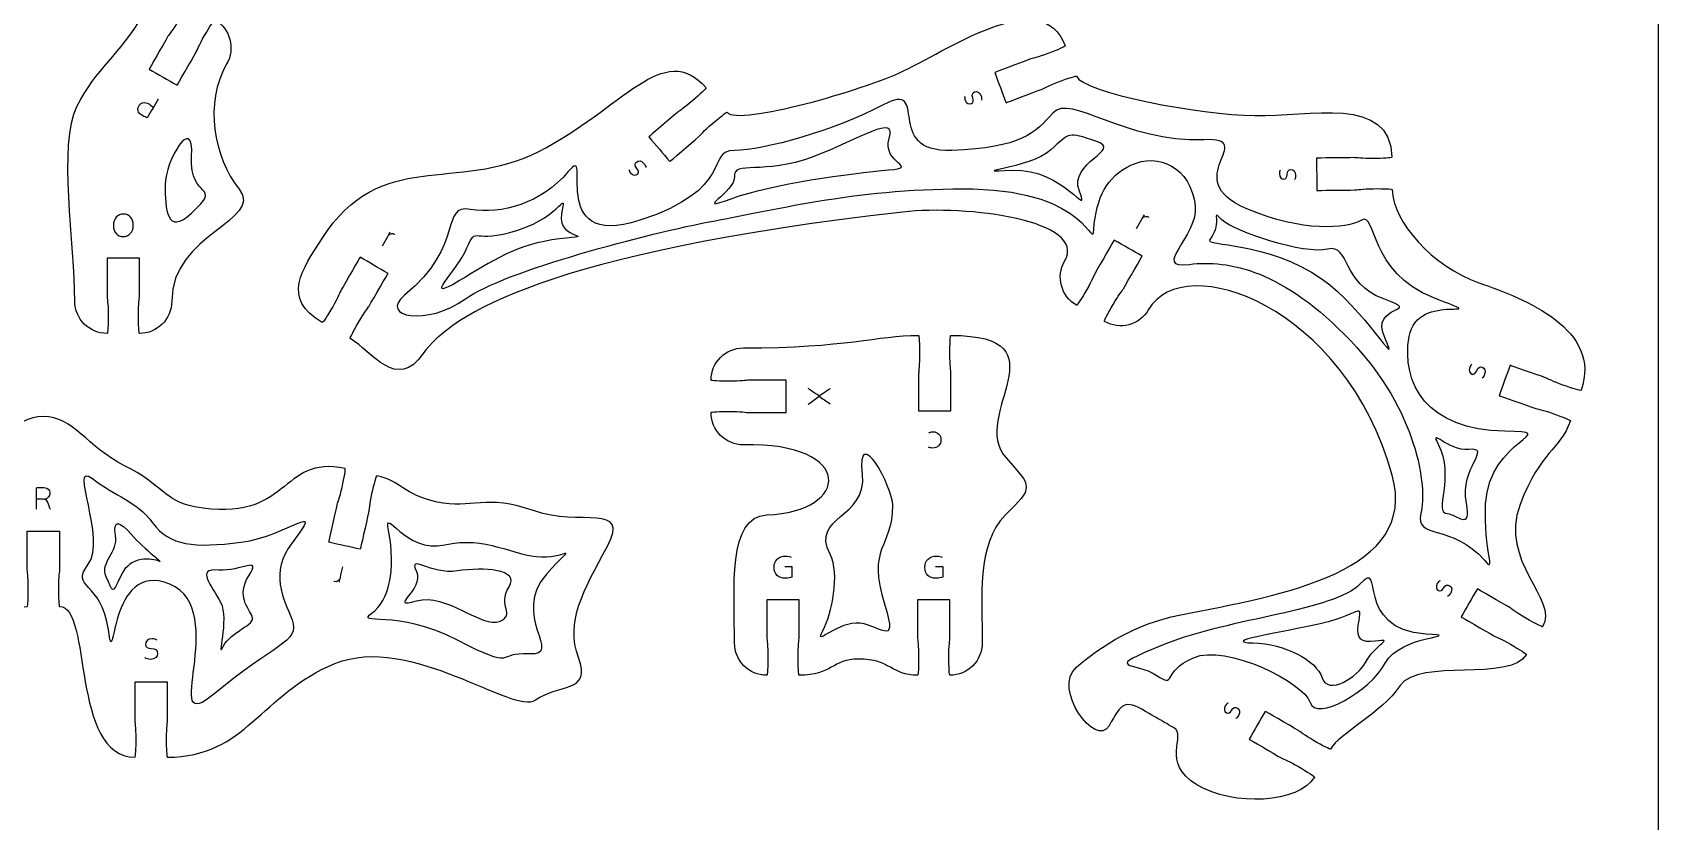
# Model space of a CAD drawing. Extents: x 0 to 300, y 0 to 300.
# Drawn here: x 149 to 300, y 115.2 to 188.4 of the extents above; entities that cross this region are included whole.
import ezdxf

# ---------------------------------------------------------------- set-up
doc = ezdxf.new("R2010")
doc.units = 0
doc.header["$MEASUREMENT"] = 0
doc.layers.add('DEFAULT', color=7, linetype='CONTINUOUS')

msp = doc.modelspace()

# ---------------------------------------------------------------- linework, layer by layer
at = {"layer": 'DEFAULT', "color": 1}
for points, knots in [([(295, 0.1), (198.33, 0.1), (101.67, 0.1), (5, 0.1), (2.25, 0.1), (0, 2.35), (0, 5.1), (0, 101.77), (0, 198.43), (0, 295.1), (0, 297.85), (2.25, 300.1), (5, 300.1), (101.67, 300.1), (198.33, 300.1), (295, 300.1), (297.75, 300.1), (300, 297.85), (300, 295.1), (300, 198.43), (300, 101.77), (300, 5.1), (300, 2.35), (297.75, 0.1), (295, 0.1)], [0, 0, 0, 0, 822.047, 822.047, 822.047, 823.047, 823.047, 823.047, 1645.094, 1645.094, 1645.094, 1646.094, 1646.094, 1646.094, 2468.141, 2468.141, 2468.141, 2469.141, 2469.141, 2469.141, 3291.188, 3291.188, 3291.188, 3292.188, 3292.188, 3292.188, 3292.188]), ([(152.92, 163.47), (152.92, 161.81), (154.26, 160.47), (155.92, 160.47), (155.98, 160.47), (156.02, 161.25), (156.02, 162.22), (156.02, 163.19), (155.92, 163.8), (155.92, 163.97), (155.92, 165.14), (155.92, 166.3), (155.92, 167.47), (156.92, 167.47), (157.92, 167.47), (158.92, 167.47), (158.92, 166.3), (158.92, 165.14), (158.92, 163.97), (158.92, 163.8), (158.82, 163.19), (158.82, 162.22), (158.82, 161.25), (158.87, 160.47), (158.92, 160.47), (160.58, 160.47), (161.92, 161.81), (161.92, 163.47), (161.92, 169.79), (170.52, 170.89), (168.17, 173.88), (165.81, 176.87), (164.93, 181.87), (167.02, 185.5), (167.85, 186.93), (167.36, 188.77), (165.92, 189.6), (165.87, 189.62), (165.44, 188.97), (164.96, 188.13), (164.48, 187.29), (164.26, 186.72), (164.17, 186.57), (163.74, 185.81), (162.42, 183.53), (162.42, 183.53), (161.56, 184.03), (160.69, 184.53), (159.82, 185.03), (159.82, 185.03), (161.14, 187.31), (161.57, 188.07), (161.66, 188.22), (162.05, 188.69), (162.54, 189.53), (163.02, 190.37), (163.37, 191.07), (163.32, 191.1), (161.89, 191.92), (160.06, 191.43), (159.23, 190), (157.14, 186.38), (154.86, 185.02), (153.11, 181.56), (151.37, 178.11), (152.92, 168.63), (152.92, 163.47)], [1, 1, 1, 1, 2, 2, 2, 3, 3, 3, 4, 4, 4, 13.92, 13.92, 13.92, 22.43, 22.43, 22.43, 32.35, 32.35, 32.35, 33.35, 33.35, 33.35, 34.35, 34.35, 34.35, 35.35, 35.35, 35.35, 36.35, 36.35, 36.35, 37.35, 37.35, 37.35, 38.35, 38.35, 38.35, 39.35, 39.35, 39.35, 40.35, 40.35, 40.35, 41.35, 41.35, 41.35, 49.862608, 49.862608, 49.862608, 50.862608, 50.862608, 50.862608, 51.862608, 51.862608, 51.862608, 52.862608, 52.862608, 52.862608, 53.862608, 53.862608, 53.862608, 54.862608, 54.862608, 54.862608, 55.862608, 55.862608, 55.862608, 55.862608]), ([(175.9, 161.49), (175.95, 161.46), (176.38, 162.12), (176.87, 162.96), (177.35, 163.79), (177.57, 164.37), (177.66, 164.52), (178.09, 165.28), (179.41, 167.55), (179.41, 167.55), (180.27, 167.05), (181.14, 166.55), (182.01, 166.05), (182.01, 166.05), (180.69, 163.78), (180.25, 163.02), (180.16, 162.87), (179.78, 162.39), (179.29, 161.55), (178.81, 160.71), (178.45, 160.02), (178.5, 159.99), (180.57, 158.79), (182.79, 155.06), (185.28, 158.61), (187.77, 162.15), (196.8, 168.01), (229.83, 171.75), (235.73, 172.42), (247.05, 171), (244.85, 167.19), (244.02, 165.76), (244.51, 163.92), (245.95, 163.09), (246, 163.06), (246.43, 163.72), (246.91, 164.56), (247.4, 165.39), (247.61, 165.97), (247.7, 166.12), (248.14, 166.88), (249.45, 169.15), (249.45, 169.15), (250.32, 168.65), (251.18, 168.15), (252.05, 167.65), (252.05, 167.65), (250.73, 165.38), (250.3, 164.62), (250.21, 164.47), (249.82, 163.99), (249.34, 163.16), (248.85, 162.32), (248.5, 161.62), (248.55, 161.59), (249.98, 160.76), (251.81, 161.25), (252.65, 162.69), (255.92, 168.35), (270.94, 163.03), (275.27, 147.3), (277.72, 138.39), (265.42, 136.25), (255.49, 134.31), (251.4, 133.51), (248.25, 131.46), (245.95, 129.47), (243.64, 127.48), (247.78, 121.91), (248.97, 124.03), (250.15, 126.14), (250.38, 126.52), (252.37, 125.37), (254.2, 124.32), (253.48, 124.73), (254.97, 123.87), (256.25, 123.13), (253.7, 120.62), (257.12, 118.57), (260.54, 116.51), (266.61, 116.83), (268.04, 119.28), (268.07, 119.33), (267.41, 119.76), (266.57, 120.25), (265.74, 120.73), (265.16, 120.95), (265.01, 121.03), (264.25, 121.47), (261.98, 122.79), (261.98, 122.79), (262.48, 123.65), (262.98, 124.52), (263.48, 125.38), (263.48, 125.38), (265.75, 124.07), (266.51, 123.63), (266.66, 123.55), (267.14, 123.15), (267.97, 122.67), (268.81, 122.18), (269.51, 121.83), (269.54, 121.88), (270.36, 123.33), (274.23, 125.18), (276.01, 127.77), (277.79, 130.36), (286.23, 128.05), (287.73, 130.65), (287.76, 130.69), (287.11, 131.12), (286.27, 131.61), (285.43, 132.09), (284.85, 132.31), (284.7, 132.4), (283.95, 132.84), (281.67, 134.15), (281.67, 134.15), (282.17, 135.02), (282.67, 135.88), (283.18, 136.75), (283.18, 136.75), (285.45, 135.43), (286.21, 135), (286.36, 134.91), (286.83, 134.52), (287.67, 134.03), (288.51, 133.55), (289.21, 133.2), (289.24, 133.24), (290.74, 135.84), (285.14, 139.26), (287.15, 144.59), (289.06, 149.66), (290.83, 149.54), (291.82, 152.37), (291.84, 152.42), (291.12, 152.72), (290.2, 153.04), (289.29, 153.36), (288.68, 153.47), (288.52, 153.53), (287.69, 153.82), (285.21, 154.69), (285.21, 154.69), (285.55, 155.63), (285.88, 156.57), (286.21, 157.52), (286.21, 157.52), (288.69, 156.65), (289.51, 156.36), (289.68, 156.3), (290.22, 156.01), (291.13, 155.68), (292.04, 155.36), (292.8, 155.14), (292.81, 155.2), (294.8, 160.86), (287.62, 163.68), (283.33, 165.18), (279.04, 166.68), (275.3, 170.84), (275.27, 173.84), (275.27, 173.89), (274.49, 173.93), (273.52, 173.92), (272.55, 173.91), (271.94, 173.8), (271.77, 173.8), (270.9, 173.79), (268.27, 173.76), (268.27, 173.76), (268.26, 174.76), (268.25, 175.76), (268.24, 176.76), (268.24, 176.76), (270.86, 176.79), (271.73, 176.8), (271.91, 176.8), (272.52, 176.71), (273.49, 176.72), (274.45, 176.73), (275.23, 176.78), (275.23, 176.84), (275.17, 182.65), (267.49, 180.62), (262.5, 180.7), (257.5, 180.78), (246.48, 182.8), (245.96, 184.37), (245.94, 184.42), (245.19, 184.19), (244.28, 183.84), (243.38, 183.5), (242.84, 183.2), (242.68, 183.13), (241.86, 182.83), (239.41, 181.9), (239.41, 181.9), (239.05, 182.84), (238.7, 183.77), (238.35, 184.71), (238.35, 184.71), (240.8, 185.63), (241.62, 185.94), (241.79, 186), (242.39, 186.13), (243.3, 186.46), (244.2, 186.81), (244.92, 187.12), (244.9, 187.18), (242.78, 192.79), (234.73, 187.21), (229.87, 184.85), (226.26, 183.1), (214.6, 179.73), (213.49, 181.01), (213.46, 181.05), (212.84, 180.57), (212.1, 179.94), (211.37, 179.31), (210.97, 178.84), (210.84, 178.73), (210.18, 178.16), (208.19, 176.45), (208.19, 176.45), (207.53, 177.21), (206.88, 177.97), (206.23, 178.72), (206.23, 178.72), (208.22, 180.44), (208.89, 181), (209.02, 181.12), (209.55, 181.44), (210.28, 182.07), (211.01, 182.7), (211.58, 183.24), (211.54, 183.28), (207.64, 187.84), (203.73, 181.31), (196.01, 177.38), (188.28, 173.45), (181.36, 177.83), (175.88, 169.28), (174.06, 166.45), (172.03, 163.73), (175.9, 161.49)], [1, 1, 1, 1, 2, 2, 2, 3, 3, 3, 4, 4, 4, 12.507608, 12.507608, 12.507608, 13.507608, 13.507608, 13.507608, 14.507608, 14.507608, 14.507608, 15.507608, 15.507608, 15.507608, 16.507608, 16.507608, 16.507608, 17.507608, 17.507608, 17.507608, 18.507608, 18.507608, 18.507608, 19.507608, 19.507608, 19.507608, 20.507608, 20.507608, 20.507608, 21.507608, 21.507608, 21.507608, 22.507608, 22.507608, 22.507608, 31.01156, 31.01156, 31.01156, 32.01156, 32.01156, 32.01156, 33.01156, 33.01156, 33.01156, 34.01156, 34.01156, 34.01156, 35.01156, 35.01156, 35.01156, 36.01156, 36.01156, 36.01156, 37.01156, 37.01156, 37.01156, 38.01156, 38.01156, 38.01156, 39.01156, 39.01156, 39.01156, 40.01156, 40.01156, 40.01156, 41.01156, 41.01156, 41.01156, 42.01156, 42.01156, 42.01156, 43.01156, 43.01156, 43.01156, 44.01156, 44.01156, 44.01156, 45.01156, 45.01156, 45.01156, 46.01156, 46.01156, 46.01156, 54.510507, 54.510507, 54.510507, 55.510507, 55.510507, 55.510507, 56.510507, 56.510507, 56.510507, 57.510507, 57.510507, 57.510507, 58.510507, 58.510507, 58.510507, 59.510507, 59.510507, 59.510507, 60.510507, 60.510507, 60.510507, 61.510507, 61.510507, 61.510507, 62.510507, 62.510507, 62.510507, 71.014459, 71.014459, 71.014459, 72.014459, 72.014459, 72.014459, 73.014459, 73.014459, 73.014459, 74.014459, 74.014459, 74.014459, 75.014459, 75.014459, 75.014459, 76.014459, 76.014459, 76.014459, 77.014459, 77.014459, 77.014459, 78.014459, 78.014459, 78.014459, 79.014459, 79.014459, 79.014459, 87.525235, 87.525235, 87.525235, 88.525235, 88.525235, 88.525235, 89.525235, 89.525235, 89.525235, 90.525235, 90.525235, 90.525235, 91.525235, 91.525235, 91.525235, 92.525235, 92.525235, 92.525235, 93.525235, 93.525235, 93.525235, 94.525235, 94.525235, 94.525235, 95.525235, 95.525235, 95.525235, 104.035822, 104.035822, 104.035822, 105.035822, 105.035822, 105.035822, 106.035822, 106.035822, 106.035822, 107.035822, 107.035822, 107.035822, 108.035822, 108.035822, 108.035822, 109.035822, 109.035822, 109.035822, 110.035822, 110.035822, 110.035822, 111.035822, 111.035822, 111.035822, 112.035822, 112.035822, 112.035822, 120.542385, 120.542385, 120.542385, 121.542385, 121.542385, 121.542385, 122.542385, 122.542385, 122.542385, 123.542385, 123.542385, 123.542385, 124.542385, 124.542385, 124.542385, 125.542385, 125.542385, 125.542385, 126.542385, 126.542385, 126.542385, 127.542385, 127.542385, 127.542385, 128.542385, 128.542385, 128.542385, 137.044978, 137.044978, 137.044978, 138.044978, 138.044978, 138.044978, 139.044978, 139.044978, 139.044978, 140.044978, 140.044978, 140.044978, 141.044978, 141.044978, 141.044978, 142.044978, 142.044978, 142.044978, 143.044978, 143.044978, 143.044978, 143.044978]), ([(213.76, 153.23), (212.79, 153.23), (212.01, 153.19), (212.01, 153.13), (212.01, 151.47), (213.35, 150.13), (215.01, 150.13), (225.43, 150.37), (224.97, 143.9), (217.19, 143.62), (213.51, 143.49), (214.19, 136.71), (214.19, 131.73), (214.19, 130.07), (215.53, 128.73), (217.19, 128.73), (217.24, 128.73), (217.29, 129.51), (217.29, 130.48), (217.29, 131.44), (217.19, 132.05), (217.19, 132.23), (217.19, 133.39), (217.19, 134.56), (217.19, 135.73), (218.19, 135.73), (219.19, 135.73), (220.19, 135.73), (220.19, 134.56), (220.19, 133.39), (220.19, 132.23), (220.19, 132.05), (220.09, 131.44), (220.09, 130.48), (220.09, 129.51), (220.13, 128.73), (220.19, 128.73), (223.23, 128.73), (223.28, 130.23), (225.69, 130.23), (228.73, 130.23), (228.78, 128.73), (231.19, 128.73), (231.25, 128.73), (231.29, 129.51), (231.29, 130.48), (231.29, 131.44), (231.19, 132.05), (231.19, 132.23), (231.19, 133.39), (231.19, 134.56), (231.19, 135.73), (232.19, 135.73), (233.19, 135.73), (234.19, 135.73), (234.19, 134.56), (234.19, 133.39), (234.19, 132.23), (234.19, 132.05), (234.09, 131.44), (234.09, 130.48), (234.09, 129.51), (234.14, 128.73), (234.19, 128.73), (235.85, 128.73), (237.19, 130.07), (237.19, 131.73), (237.19, 135.79), (236.67, 140.94), (239.32, 143.6), (241.98, 146.25), (241.88, 146.15), (239.41, 148.91), (235.87, 152.86), (245.1, 160.29), (234.28, 160.29), (234.23, 160.29), (234.19, 159.51), (234.19, 158.54), (234.19, 157.57), (234.28, 156.97), (234.28, 156.79), (234.28, 155.62), (234.28, 154.46), (234.28, 153.29), (233.28, 153.29), (232.28, 153.29), (231.29, 153.29), (231.29, 154.46), (231.29, 155.62), (231.29, 156.79), (231.28, 156.97), (231.38, 157.57), (231.38, 158.54), (231.38, 159.51), (231.34, 160.29), (231.28, 160.29), (227.38, 160.29), (224.64, 159.13), (215.01, 159.13), (213.35, 159.13), (212.01, 157.79), (212.01, 156.13), (212.01, 156.08), (212.79, 156.03), (213.76, 156.03), (214.72, 156.03), (215.33, 156.13), (215.51, 156.13), (216.67, 156.13), (217.84, 156.13), (219, 156.13), (219, 155.13), (219, 154.13), (219, 153.13), (217.84, 153.13), (216.67, 153.13), (215.51, 153.13), (215.33, 153.13), (214.72, 153.23), (213.76, 153.23)], [1, 1, 1, 1, 2, 2, 2, 3, 3, 3, 4, 4, 4, 5, 5, 5, 6, 6, 6, 7, 7, 7, 8, 8, 8, 17.92, 17.92, 17.92, 26.43, 26.43, 26.43, 36.35, 36.35, 36.35, 37.35, 37.35, 37.35, 38.35, 38.35, 38.35, 39.35, 39.35, 39.35, 40.35, 40.35, 40.35, 41.35, 41.35, 41.35, 42.35, 42.35, 42.35, 52.27, 52.27, 52.27, 60.78, 60.78, 60.78, 70.7, 70.7, 70.7, 71.7, 71.7, 71.7, 72.7, 72.7, 72.7, 73.7, 73.7, 73.7, 74.7, 74.7, 74.7, 75.7, 75.7, 75.7, 76.7, 76.7, 76.7, 77.7, 77.7, 77.7, 78.7, 78.7, 78.7, 88.62, 88.62, 88.62, 97.12, 97.12, 97.12, 107.04, 107.04, 107.04, 108.04, 108.04, 108.04, 109.04, 109.04, 109.04, 110.04, 110.04, 110.04, 111.04, 111.04, 111.04, 112.04, 112.04, 112.04, 113.04, 113.04, 113.04, 122.96, 122.96, 122.96, 131.47, 131.47, 131.47, 141.39, 141.39, 141.39, 142.39, 142.39, 142.39, 142.39]), ([(202.38, 140.71), (200.16, 136.63), (198.45, 133.65), (199.71, 130.37), (200.98, 127.09), (197.71, 127.91), (195.71, 126.44), (193.71, 124.97), (184.05, 132.68), (177.08, 129.82), (170.12, 126.96), (168.83, 121.12), (161.51, 121.12), (161.46, 121.13), (161.41, 121.91), (161.41, 122.87), (161.41, 123.84), (161.51, 124.45), (161.51, 124.62), (161.51, 125.5), (161.51, 128.12), (161.51, 128.12), (160.51, 128.12), (159.51, 128.12), (158.51, 128.12), (158.51, 126.96), (158.51, 125.79), (158.51, 124.62), (158.51, 124.45), (158.61, 123.84), (158.61, 122.88), (158.61, 121.91), (158.57, 121.13), (158.51, 121.13), (152.51, 121.13), (154.54, 135.12), (151.5, 135.12), (151.44, 135.12), (151.4, 135.9), (151.4, 136.88), (151.4, 137.84), (151.5, 138.45), (151.5, 138.62), (151.5, 139.79), (151.5, 140.96), (151.5, 142.12), (150.5, 142.12), (149.5, 142.12), (148.5, 142.12), (148.5, 142.12), (148.5, 139.5), (148.5, 138.62), (148.5, 138.45), (148.6, 137.84), (148.6, 136.88), (148.6, 135.9), (148.56, 135.12), (148.5, 135.12), (145.46, 135.12), (147.49, 121.13), (141.49, 121.13), (141.43, 121.13), (141.39, 121.91), (141.39, 122.88), (141.39, 123.84), (141.49, 124.45), (141.49, 124.62), (141.49, 125.79), (141.49, 126.96), (141.49, 128.12), (140.49, 128.12), (139.49, 128.12), (138.49, 128.12), (138.49, 128.12), (138.49, 125.5), (138.49, 124.62), (138.49, 124.45), (138.59, 123.84), (138.59, 122.87), (138.59, 121.91), (138.54, 121.13), (138.49, 121.12), (131.17, 121.12), (129.88, 126.96), (122.92, 129.82), (115.95, 132.68), (106.29, 124.97), (104.29, 126.44), (102.28, 127.91), (99.02, 127.09), (100.29, 130.37), (101.55, 133.65), (99.84, 136.63), (97.62, 140.71), (95.4, 144.79), (100.31, 142.5), (104.4, 143.99), (108.93, 145.63), (110.2, 144.1), (113.44, 144.82), (116.67, 145.55), (116.66, 146.73), (119.04, 147.26), (119.1, 147.26), (119.31, 146.51), (119.52, 145.57), (119.73, 144.63), (119.76, 144.02), (119.8, 143.85), (119.99, 142.99), (120.57, 140.43), (120.57, 140.43), (121.54, 140.65), (122.52, 140.87), (123.49, 141.08), (123.49, 141.08), (122.92, 143.64), (122.73, 144.5), (122.69, 144.67), (122.47, 145.24), (122.26, 146.18), (122.04, 147.13), (121.92, 147.9), (121.97, 147.92), (128.08, 149.28), (127.07, 142.72), (135.97, 144.38), (138.74, 144.89), (138.98, 146.47), (142.46, 148.19), (145.95, 149.91), (147.2, 152.77), (150, 152.77), (152.8, 152.77), (154.05, 149.91), (157.54, 148.19), (161.03, 146.47), (161.26, 144.89), (164.03, 144.38), (172.94, 142.72), (171.92, 149.28), (178.03, 147.92), (178.08, 147.9), (177.96, 147.13), (177.74, 146.18), (177.53, 145.24), (177.31, 144.67), (177.27, 144.5), (177.08, 143.64), (176.51, 141.08), (176.51, 141.08), (177.48, 140.87), (178.46, 140.65), (179.43, 140.43), (179.43, 140.43), (180.01, 142.99), (180.2, 143.85), (180.23, 144.02), (180.27, 144.63), (180.48, 145.57), (180.69, 146.51), (180.9, 147.26), (180.96, 147.26), (183.34, 146.73), (183.32, 145.55), (186.56, 144.82), (189.79, 144.1), (191.07, 145.63), (195.6, 143.99), (199.69, 142.5), (204.6, 144.79), (202.38, 140.71)], [1, 1, 1, 1, 2, 2, 2, 3, 3, 3, 4, 4, 4, 5, 5, 5, 6, 6, 6, 7, 7, 7, 8, 8, 8, 16.51, 16.51, 16.51, 26.43, 26.43, 26.43, 27.43, 27.43, 27.43, 28.43, 28.43, 28.43, 29.43, 29.43, 29.43, 30.43, 30.43, 30.43, 31.43, 31.43, 31.43, 41.35, 41.35, 41.35, 49.85, 49.85, 49.85, 50.85, 50.85, 50.85, 51.85, 51.85, 51.85, 52.85, 52.85, 52.85, 53.85, 53.85, 53.85, 54.85, 54.85, 54.85, 55.85, 55.85, 55.85, 65.77, 65.77, 65.77, 74.28, 74.28, 74.28, 75.28, 75.28, 75.28, 76.28, 76.28, 76.28, 77.28, 77.28, 77.28, 78.28, 78.28, 78.28, 79.28, 79.28, 79.28, 80.28, 80.28, 80.28, 81.28, 81.28, 81.28, 82.28, 82.28, 82.28, 83.28, 83.28, 83.28, 84.28, 84.28, 84.28, 85.28, 85.28, 85.28, 86.28, 86.28, 86.28, 87.28, 87.28, 87.28, 95.773915, 95.773915, 95.773915, 96.773915, 96.773915, 96.773915, 97.773915, 97.773915, 97.773915, 98.773915, 98.773915, 98.773915, 99.773915, 99.773915, 99.773915, 100.773915, 100.773915, 100.773915, 101.773915, 101.773915, 101.773915, 102.773915, 102.773915, 102.773915, 103.773915, 103.773915, 103.773915, 104.773915, 104.773915, 104.773915, 105.773915, 105.773915, 105.773915, 106.773915, 106.773915, 106.773915, 107.773915, 107.773915, 107.773915, 116.267831, 116.267831, 116.267831, 117.267831, 117.267831, 117.267831, 118.267831, 118.267831, 118.267831, 119.267831, 119.267831, 119.267831, 120.267831, 120.267831, 120.267831, 121.267831, 121.267831, 121.267831, 122.267831, 122.267831, 122.267831, 122.267831])]:
    msp.add_open_spline(points, degree=3, knots=knots, dxfattribs=at)
at = {"layer": 'DEFAULT', "color": 5}
for points, knots in [([(183.55, 164.02), (189.21, 168.72), (186.79, 172.51), (189.66, 172), (192.52, 171.49), (196.25, 172.54), (198.74, 175.5), (201.23, 178.46), (196.47, 168.13), (205.39, 170.99), (214.31, 173.86), (211.44, 177.47), (214.18, 177.47), (216.92, 177.47), (223.52, 179.34), (228, 181.7), (232.49, 184.07), (227.88, 177.22), (234.36, 177.47), (240.83, 177.72), (242.12, 179.08), (243.74, 180.94), (245.36, 182.81), (250.54, 178.13), (257.76, 178.46), (263.07, 178.71), (255.22, 174.8), (261.77, 172.04), (266.93, 169.87), (271, 170.17), (272.41, 171), (273.82, 171.83), (273.08, 166.14), (279.14, 163.77), (285.2, 161.41), (277.59, 164.56), (276.84, 160.18), (276.09, 155.86), (278.47, 151.48), (285.74, 151.4), (291.3, 151.35), (284.28, 150.82), (283.95, 144.64), (283.72, 140.31), (285.01, 138.02), (283.83, 139.41), (280.89, 142.85), (277.31, 141.32), (277.93, 143.77), (278.56, 146.22), (277.6, 153.3), (271.42, 159.78), (265.15, 166.35), (260.13, 167.34), (256.43, 166.89), (252.74, 166.43), (257.31, 169.5), (256.97, 172.34), (256.56, 175.91), (253.54, 177.32), (251, 176.1), (248.76, 175.02), (247.8, 173.15), (247.55, 170.12), (247.39, 168.13), (247.14, 173.7), (236.35, 173.89), (226.18, 174.07), (218.13, 171.99), (212.23, 170.91), (206.34, 169.83), (192.73, 166.26), (189.2, 163.69), (185.67, 161.12), (181.11, 161.99), (183.55, 164.02)], [1, 1, 1, 1, 2, 2, 2, 3, 3, 3, 4, 4, 4, 5, 5, 5, 6, 6, 6, 7, 7, 7, 8, 8, 8, 9, 9, 9, 10, 10, 10, 11, 11, 11, 12, 12, 12, 13, 13, 13, 14, 14, 14, 15, 15, 15, 16, 16, 16, 17, 17, 17, 18, 18, 18, 19, 19, 19, 20, 20, 20, 21, 21, 21, 22, 22, 22, 23, 23, 23, 24, 24, 24, 25, 25, 25, 26, 26, 26, 26]), ([(163.77, 176.92), (163.55, 172.74), (166.79, 174.47), (163.77, 171.65), (161.45, 169.49), (161.31, 172.04), (161.31, 174.29), (161.31, 176.53), (163.99, 180.98), (163.77, 176.92)], [0, 0, 0, 0, 1, 1, 1, 2, 2, 2, 3, 3, 3, 3]), ([(228.15, 135.24), (226.41, 140.84), (228.86, 140.42), (228.86, 144.51), (228.86, 146.29), (225.52, 152.29), (226.07, 147.38), (226.53, 143.23), (221.2, 143.56), (223.06, 139.97), (224, 138.14), (223.23, 134.45), (222.39, 132.87), (221.55, 131.29), (223.39, 133.49), (225.46, 133.58), (227.53, 133.66), (229.48, 130.98), (228.15, 135.24)], [0, 0, 0, 0, 1, 1, 1, 2, 2, 2, 3, 3, 3, 4, 4, 4, 5, 5, 5, 6, 6, 6, 6]), ([(173.1, 141.03), (176.23, 145.18), (172.79, 141.65), (168.37, 141.09), (163.95, 140.53), (161.77, 140.73), (160.15, 142.87), (158.53, 145.02), (156.79, 145.26), (154.55, 147.01), (152.31, 148.75), (155.92, 141.28), (154.17, 139.04), (152.43, 136.8), (155.42, 137.48), (156.04, 132.94), (156.66, 128.39), (155.97, 139.58), (161.73, 137.19), (167.5, 134.81), (160.58, 122.54), (165.94, 127.06), (171.29, 131.57), (173.91, 131.82), (173.1, 133.87), (172.29, 135.93), (170.98, 138.23), (173.1, 141.03)], [1, 1, 1, 1, 2, 2, 2, 3, 3, 3, 4, 4, 4, 5, 5, 5, 6, 6, 6, 7, 7, 7, 8, 8, 8, 9, 9, 9, 10, 10, 10, 10]), ([(196.75, 138.15), (199.54, 141.25), (198.81, 139.66), (196.26, 139.72), (193.7, 139.79), (191.03, 141.72), (187.29, 140.84), (183.56, 139.97), (181.62, 144.57), (182.06, 142.19), (182.75, 138.48), (182.12, 135.68), (180.51, 134.49), (178.89, 133.31), (182.87, 134.9), (188.47, 131.99), (194.08, 129.08), (191.9, 130.91), (195.14, 130.71), (198.37, 130.51), (193.33, 134.34), (196.75, 138.15)], [0, 0, 0, 0, 1, 1, 1, 2, 2, 2, 3, 3, 3, 4, 4, 4, 5, 5, 5, 6, 6, 6, 7, 7, 7, 7]), ([(278.43, 132.56), (282.22, 132.32), (276.02, 132.52), (274.61, 129.86), (273.2, 127.21), (268.18, 124.39), (267.64, 126.21), (267.1, 128.04), (259.84, 131.69), (256.81, 130.36), (253.78, 129.03), (255.27, 127.46), (253.36, 128.74), (251.45, 130.03), (248.01, 129.16), (254.15, 131.61), (260.29, 134.06), (269.92, 134.72), (272.29, 137.21), (274.65, 139.7), (271.59, 132.99), (278.43, 132.56)], [0, 0, 0, 0, 1, 1, 1, 2, 2, 2, 3, 3, 3, 4, 4, 4, 5, 5, 5, 6, 6, 6, 7, 7, 7, 7])]:
    msp.add_open_spline(points, degree=3, knots=knots, dxfattribs=at)
at = {"layer": 'DEFAULT', "color": 250}
for points, knots in [([(235.57, 182.51), (235.55, 182.42), (235.56, 182.28), (235.61, 182.14), (235.72, 181.85), (235.97, 181.74), (236.19, 181.83), (236.35, 181.89), (236.39, 182.12), (236.31, 182.33), (236.19, 182.65), (236.28, 182.83), (236.48, 182.91), (236.72, 183), (236.95, 182.88), (237.08, 182.55), (237.13, 182.4), (237.15, 182.25), (237.13, 182.14)], [0, 0, 0, 0, 1, 1, 1, 2, 2, 2, 3, 3, 3, 4, 4, 4, 5, 5, 5, 6, 6, 6, 6]), ([(160.65, 182.22), (160.32, 181.64), (159.98, 181.07), (159.65, 180.49), (159.53, 180.54), (159.38, 180.6), (159.2, 180.71), (158.98, 180.84), (158.84, 180.98), (158.79, 181.14), (158.74, 181.27), (158.76, 181.43), (158.85, 181.59), (158.94, 181.75), (159.06, 181.85), (159.2, 181.89), (159.39, 181.94), (159.63, 181.9), (159.85, 181.77), (159.91, 181.73), (160.18, 181.51), (160.2, 181.44)], [0, 0, 0, 0, 5.660891, 5.660891, 5.660891, 6.660891, 6.660891, 6.660891, 7.660891, 7.660891, 7.660891, 8.660891, 8.660891, 8.660891, 9.660891, 9.660891, 9.660891, 10.660891, 10.660891, 10.660891, 11.660891, 11.660891, 11.660891, 11.660891]), ([(204.37, 175.71), (204.39, 175.62), (204.44, 175.49), (204.54, 175.38), (204.74, 175.14), (205.01, 175.13), (205.19, 175.28), (205.32, 175.39), (205.27, 175.62), (205.13, 175.79), (204.9, 176.05), (204.93, 176.25), (205.09, 176.39), (205.28, 176.56), (205.55, 176.53), (205.77, 176.26), (205.88, 176.14), (205.94, 176.01), (205.96, 175.89)], [0, 0, 0, 0, 1, 1, 1, 2, 2, 2, 3, 3, 3, 4, 4, 4, 5, 5, 5, 6, 6, 6, 6]), ([(264.87, 175.64), (264.83, 175.56), (264.79, 175.43), (264.79, 175.29), (264.79, 174.97), (264.99, 174.79), (265.22, 174.79), (265.39, 174.79), (265.51, 175), (265.51, 175.22), (265.5, 175.56), (265.65, 175.7), (265.86, 175.71), (266.12, 175.71), (266.3, 175.51), (266.3, 175.17), (266.31, 175.01), (266.27, 174.86), (266.21, 174.76)], [0, 0, 0, 0, 1, 1, 1, 2, 2, 2, 3, 3, 3, 4, 4, 4, 5, 5, 5, 6, 6, 6, 6]), ([(158.35, 170.53), (158.35, 169.84), (157.93, 169.47), (157.41, 169.47), (156.88, 169.47), (156.5, 169.88), (156.5, 170.49), (156.5, 171.14), (156.9, 171.56), (157.44, 171.56), (157.99, 171.56), (158.35, 171.13), (158.35, 170.53)], [0, 0, 0, 0, 1, 1, 1, 2, 2, 2, 3, 3, 3, 4, 4, 4, 4]), ([(251.53, 170.22), (251.7, 170.51), (251.86, 170.8), (252.03, 171.08), (252.11, 171.23), (252.19, 171.36), (252.25, 171.48)], [0, 0, 0, 0, 2.830495, 2.830495, 2.830495, 3.830495, 3.830495, 3.830495, 3.830495]), ([(252.11, 171.23), (252.27, 171.36), (252.47, 171.39), (252.62, 171.3), (252.65, 171.29), (252.66, 171.28), (252.68, 171.26)], [0, 0, 0, 0, 1, 1, 1, 2, 2, 2, 2]), ([(181.49, 168.62), (181.65, 168.91), (181.82, 169.19), (181.98, 169.48), (182.07, 169.63), (182.14, 169.76), (182.2, 169.88)], [0, 0, 0, 0, 2.830495, 2.830495, 2.830495, 3.830495, 3.830495, 3.830495, 3.830495]), ([(182.07, 169.63), (182.22, 169.76), (182.42, 169.79), (182.58, 169.7), (182.6, 169.69), (182.62, 169.67), (182.64, 169.66)], [0, 0, 0, 0, 1, 1, 1, 2, 2, 2, 2]), ([(282.67, 157.62), (282.6, 157.56), (282.51, 157.45), (282.47, 157.31), (282.36, 157.02), (282.48, 156.78), (282.7, 156.7), (282.87, 156.64), (283.04, 156.8), (283.12, 157.01), (283.23, 157.33), (283.42, 157.41), (283.62, 157.34), (283.86, 157.26), (283.96, 157.01), (283.85, 156.69), (283.8, 156.54), (283.71, 156.41), (283.62, 156.33)], [0, 0, 0, 0, 1, 1, 1, 2, 2, 2, 3, 3, 3, 4, 4, 4, 5, 5, 5, 6, 6, 6, 6]), ([(221.04, 153.92), (221.38, 154.16), (221.72, 154.4), (222.06, 154.65), (221.94, 154.74), (221.04, 155.35), (221.04, 155.35)], [0, 0, 0, 0, 3.548245, 3.548245, 3.548245, 4.548245, 4.548245, 4.548245, 4.548245]), ([(223.06, 155.32), (223.06, 155.32), (222.17, 154.74), (222.06, 154.65), (222.39, 154.41), (222.72, 154.18), (223.06, 153.95)], [0, 0, 0, 0, 1, 1, 1, 4.45798, 4.45798, 4.45798, 4.45798]), ([(232.22, 151.25), (232.29, 151.29), (232.44, 151.34), (232.63, 151.34), (233.07, 151.34), (233.36, 151.04), (233.36, 150.6), (233.36, 150.15), (233.05, 149.83), (232.58, 149.83), (232.42, 149.83), (232.28, 149.87), (232.21, 149.9)], [0, 0, 0, 0, 1, 1, 1, 2, 2, 2, 3, 3, 3, 4, 4, 4, 4]), ([(149.35, 144.15), (149.35, 144.81), (149.35, 145.48), (149.35, 146.14), (149.49, 146.17), (149.67, 146.18), (149.85, 146.18), (150.13, 146.18), (150.31, 146.13), (150.44, 146.02), (150.54, 145.93), (150.6, 145.79), (150.6, 145.64), (150.6, 145.37), (150.41, 145.08), (150.03, 145.08)], [0, 0, 0, 0, 5.652, 5.652, 5.652, 6.652, 6.652, 6.652, 7.652, 7.652, 7.652, 8.652, 8.652, 8.652, 9.652, 9.652, 9.652, 9.652]), ([(150.65, 144.15), (150.6, 144.21), (150.55, 144.38), (150.47, 144.63), (150.36, 144.98), (150.25, 145.07), (149.94, 145.08), (149.74, 145.08), (149.55, 145.08), (149.35, 145.08)], [0, 0, 0, 0, 1, 1, 1, 2, 2, 2, 3.658, 3.658, 3.658, 3.658]), ([(218.85, 138.82), (219.08, 138.82), (219.3, 138.82), (219.52, 138.82), (219.52, 138.49), (219.52, 138.17), (219.52, 137.85), (219.4, 137.81), (219.17, 137.74), (218.9, 137.74), (218.59, 137.74), (218.34, 137.81), (218.14, 138), (217.97, 138.17), (217.86, 138.44), (217.86, 138.76), (217.86, 139.36), (218.28, 139.8), (218.96, 139.8), (219.19, 139.8), (219.37, 139.75), (219.46, 139.71)], [0, 0, 0, 0, 1.887, 1.887, 1.887, 4.641, 4.641, 4.641, 5.641, 5.641, 5.641, 6.641, 6.641, 6.641, 7.641, 7.641, 7.641, 8.641, 8.641, 8.641, 9.641, 9.641, 9.641, 9.641]), ([(232.86, 138.82), (233.08, 138.82), (233.3, 138.82), (233.52, 138.82), (233.52, 138.49), (233.52, 138.17), (233.52, 137.85), (233.4, 137.81), (233.17, 137.74), (232.9, 137.74), (232.59, 137.74), (232.34, 137.81), (232.14, 138), (231.97, 138.17), (231.86, 138.44), (231.86, 138.76), (231.87, 139.36), (232.28, 139.8), (232.96, 139.8), (233.19, 139.8), (233.37, 139.75), (233.46, 139.71)], [0, 0, 0, 0, 1.887, 1.887, 1.887, 4.641, 4.641, 4.641, 5.641, 5.641, 5.641, 6.641, 6.641, 6.641, 7.641, 7.641, 7.641, 8.641, 8.641, 8.641, 9.641, 9.641, 9.641, 9.641]), ([(177.51, 137.65), (177.41, 137.47), (177.23, 137.39), (177.05, 137.43), (177.02, 137.43), (177, 137.44), (176.98, 137.45)], [0, 0, 0, 0, 1, 1, 1, 2, 2, 2, 2]), ([(177.77, 138.79), (177.7, 138.46), (177.62, 138.14), (177.55, 137.81), (177.51, 137.65), (177.48, 137.5), (177.46, 137.37)], [0, 0, 0, 0, 2.829859, 2.829859, 2.829859, 3.829859, 3.829859, 3.829859, 3.829859]), ([(279.72, 137.5), (279.63, 137.46), (279.53, 137.37), (279.46, 137.24), (279.3, 136.97), (279.37, 136.71), (279.58, 136.59), (279.73, 136.51), (279.93, 136.62), (280.04, 136.82), (280.21, 137.11), (280.41, 137.16), (280.6, 137.05), (280.82, 136.92), (280.88, 136.66), (280.7, 136.36), (280.62, 136.23), (280.52, 136.12), (280.41, 136.06)], [0, 0, 0, 0, 1, 1, 1, 2, 2, 2, 3, 3, 3, 4, 4, 4, 5, 5, 5, 6, 6, 6, 6]), ([(160.55, 132), (160.44, 132.06), (160.28, 132.12), (160.1, 132.12), (159.71, 132.12), (159.47, 131.87), (159.47, 131.58), (159.47, 131.36), (159.73, 131.22), (160.01, 131.22), (160.44, 131.22), (160.61, 131.03), (160.61, 130.76), (160.61, 130.44), (160.36, 130.21), (159.93, 130.21), (159.73, 130.21), (159.54, 130.26), (159.42, 130.34)], [0, 0, 0, 0, 1, 1, 1, 2, 2, 2, 3, 3, 3, 4, 4, 4, 5, 5, 5, 6, 6, 6, 6]), ([(260.02, 126.14), (259.94, 126.09), (259.84, 126), (259.76, 125.88), (259.61, 125.61), (259.68, 125.35), (259.88, 125.23), (260.03, 125.14), (260.24, 125.26), (260.35, 125.45), (260.52, 125.75), (260.71, 125.8), (260.9, 125.69), (261.12, 125.56), (261.18, 125.3), (261.01, 125), (260.93, 124.86), (260.82, 124.76), (260.72, 124.7)], [0, 0, 0, 0, 1, 1, 1, 2, 2, 2, 3, 3, 3, 4, 4, 4, 5, 5, 5, 6, 6, 6, 6])]:
    msp.add_open_spline(points, degree=3, knots=knots, dxfattribs=at)
at = {"layer": 'DEFAULT', "color": 3}
for points, knots in [([(228.5, 175.66), (225.03, 175.37), (217.61, 174.36), (213.87, 172.99), (210.14, 171.62), (214.31, 173.6), (214.18, 175.07), (214.06, 176.53), (216.92, 175.17), (221.41, 176.85), (225.89, 178.53), (229.31, 180.95), (228.56, 178.59), (227.82, 176.22), (231.49, 175.91), (228.5, 175.66)], [0, 0, 0, 0, 1, 1, 1, 2, 2, 2, 3, 3, 3, 4, 4, 4, 5, 5, 5, 5]), ([(243.57, 177.53), (245.36, 179.16), (245.12, 179.21), (247.74, 178.34), (250.35, 177.47), (245.14, 176.43), (246.22, 173.68), (247.3, 170.93), (244.75, 175.84), (240.02, 175.63), (235.29, 175.41), (241.58, 175.73), (243.57, 177.53)], [0, 0, 0, 0, 1, 1, 1, 2, 2, 2, 3, 3, 3, 4, 4, 4, 4]), ([(189.34, 168.43), (188.41, 166.2), (184.99, 163.21), (188.66, 165.38), (191.59, 167.12), (193.95, 168.81), (197.94, 169.25), (201.92, 169.69), (197.69, 169.06), (198.12, 171.55), (198.56, 174.04), (198.3, 171.43), (194.07, 170.06), (189.84, 168.69), (190.26, 170.62), (189.34, 168.43)], [0, 0, 0, 0, 1, 1, 1, 2, 2, 2, 3, 3, 3, 4, 4, 4, 5, 5, 5, 5]), ([(258.34, 169.21), (259.61, 170.86), (258.3, 172.14), (259.46, 171.03), (260.63, 169.91), (267.14, 167.76), (269.26, 168.3), (271.38, 168.84), (270.54, 165.1), (274.48, 163.69), (278.42, 162.28), (273.04, 163.36), (274.61, 160), (276.19, 156.63), (272.62, 162.82), (268.76, 165.52), (263.55, 169.16), (257.8, 168.5), (258.34, 169.21)], [0, 0, 0, 0, 1, 1, 1, 2, 2, 2, 3, 3, 3, 4, 4, 4, 5, 5, 5, 6, 6, 6, 6]), ([(282.38, 149.7), (284.65, 149.9), (281.51, 148.08), (282.17, 144.72), (282.69, 142.03), (281.19, 143.74), (280.39, 143.74), (279.07, 143.74), (281.11, 147.24), (279.54, 150.2), (278.68, 151.82), (280.44, 149.54), (282.38, 149.7)], [0, 0, 0, 0, 1, 1, 1, 2, 2, 2, 3, 3, 3, 4, 4, 4, 4]), ([(158.16, 141.82), (157.07, 143.09), (156.41, 143.23), (156.7, 141.7), (156.99, 140.16), (155.21, 139.25), (155.83, 137.88), (156.46, 136.51), (156.33, 136.05), (157.2, 137.98), (158.07, 139.91), (160.14, 139.58), (160.72, 139.33), (161.31, 139.08), (159.44, 140.33), (158.16, 141.82)], [0, 0, 0, 0, 1, 1, 1, 2, 2, 2, 3, 3, 3, 4, 4, 4, 5, 5, 5, 5]), ([(169.07, 137.96), (167.91, 136.08), (169.07, 134.97), (169.4, 134.18), (169.74, 133.39), (167.41, 132.83), (166.71, 131.41), (166, 129.99), (167.29, 133.93), (166.46, 135.51), (165.63, 137.09), (164.09, 138.67), (166.25, 138.5), (168.41, 138.33), (170.28, 139.91), (169.07, 137.96)], [0, 0, 0, 0, 1, 1, 1, 2, 2, 2, 3, 3, 3, 4, 4, 4, 5, 5, 5, 5]), ([(193.25, 136.95), (192.11, 135.12), (193.93, 134.39), (192.36, 133.73), (190.78, 133.06), (187.42, 136.42), (184.64, 135.64), (181.86, 134.85), (185.42, 136.67), (184.64, 138.37), (183.84, 140.09), (186, 138.04), (188.44, 138.42), (190.89, 138.79), (194.28, 138.6), (193.25, 136.95)], [0, 0, 0, 0, 1, 1, 1, 2, 2, 2, 3, 3, 3, 4, 4, 4, 5, 5, 5, 5]), ([(272.12, 133.39), (271.92, 132.07), (272.41, 131.73), (273.7, 131.9), (275.57, 132.15), (273.74, 131.7), (272.79, 129.91), (272.07, 128.56), (269.3, 126.83), (268.76, 128.49), (268.22, 130.15), (265.32, 131.65), (262.33, 131.73), (259.34, 131.82), (264.5, 132.67), (267.72, 133.31), (272.54, 134.26), (272.5, 135.84), (272.12, 133.39)], [0, 0, 0, 0, 1, 1, 1, 2, 2, 2, 3, 3, 3, 4, 4, 4, 5, 5, 5, 6, 6, 6, 6])]:
    msp.add_open_spline(points, degree=3, knots=knots, dxfattribs=at)

doc.saveas('drawing.dxf')
